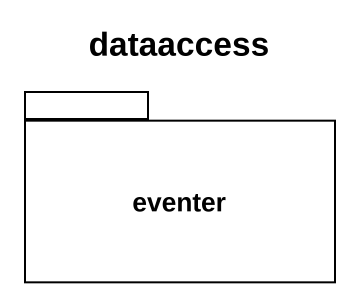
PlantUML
@startuml
title dataaccess
package eventer {
}
@enduml
